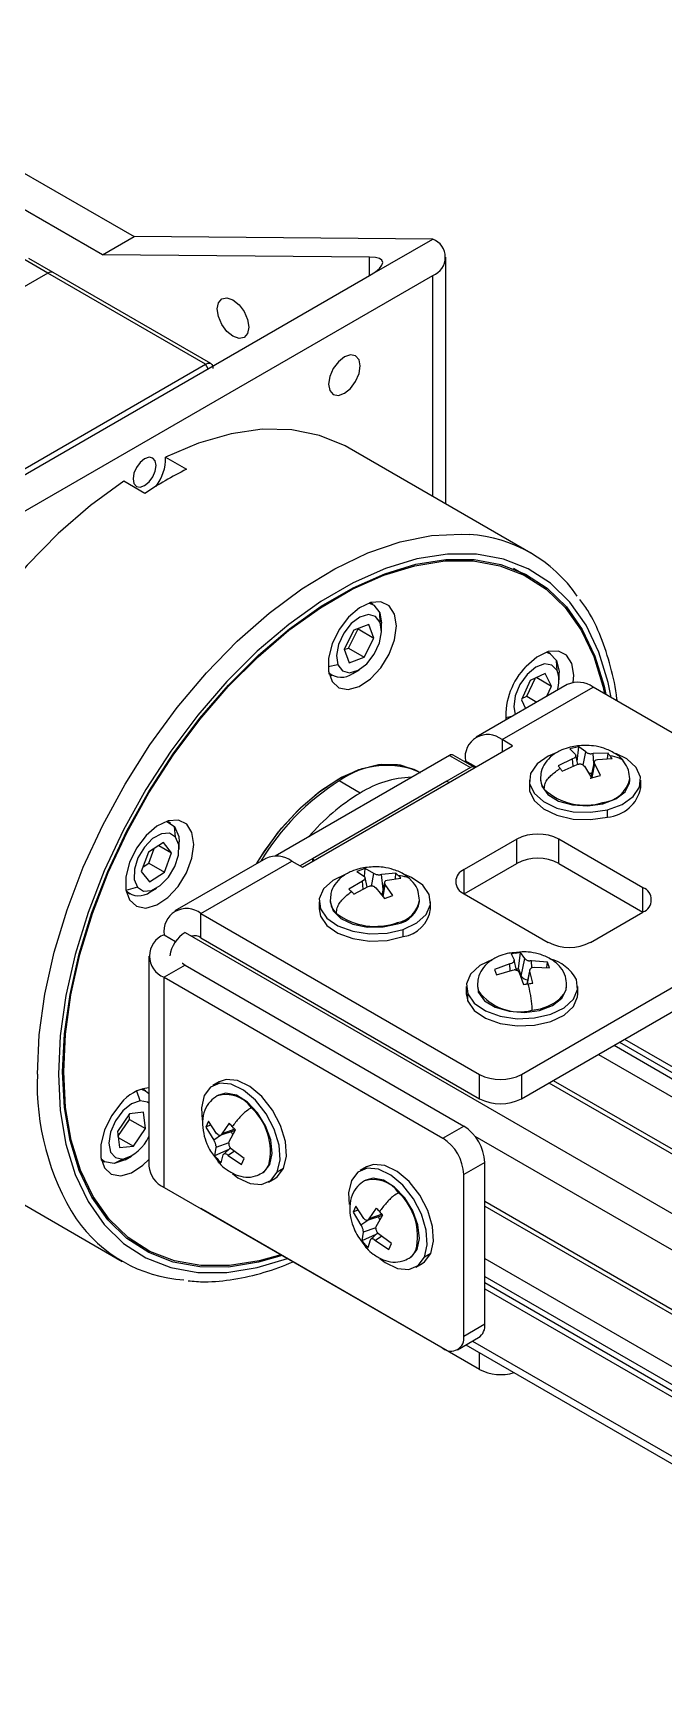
# Model space of a CAD drawing. Header units: millimetres. Extents: x 1258 to 2922, y -135 to 1239.
# Drawn here: x 1408.4 to 1429.6, y 1170 to 1225.6 of the extents above; entities that cross this region are included whole.
import ezdxf

# ---------------------------------------------------------------- set-up
doc = ezdxf.new("R2010")
doc.units = ezdxf.units.MM
doc.header["$LTSCALE"] = 6

msp = doc.modelspace()

# ---------------------------------------------------------------- linework, layer by layer
at = {"color": 7, "linetype": 'Continuous', "lineweight": 25}
for p, q in [((1399.918, 1225.563), (1411.776, 1218.717)), ((1410.715, 1218.105), (1398.857, 1224.95)), ((1410.715, 1218.105), (1411.776, 1218.717)), ((1421.82, 1218.634), (1411.776, 1218.717)), ((1419.699, 1217.41), (1421.82, 1218.634)), ((1408.88, 1217.491), (1408.067, 1217.961)), ((1409.055, 1217.509), (1408.242, 1217.978)), ((1419.699, 1218.031), (1410.715, 1218.105)), ((1422.26, 1209.731), (1422.26, 1218.022)), ((1408.88, 1217.491), (1402.304, 1213.695)), ((1402.446, 1207.45), (1419.699, 1217.41)), ((1402.446, 1206.225), (1421.82, 1217.41)), ((1414.184, 1214.43), (1408.88, 1217.491)), ((1414.359, 1214.447), (1409.055, 1217.509)), ((1407.608, 1210.634), (1414.184, 1214.43)), ((1412.835, 1211.303), (1413.542, 1210.895)), ((1425.124, 1208.077), (1419.008, 1211.608)), ((1412.139, 1210.085), (1411.431, 1210.493)), ((1425.103, 1207.223), (1424.532, 1207.553)), ((1419.816, 1206.345), (1419.701, 1206.411)), ((1420.055, 1205.744), (1420.042, 1206.066)), ((1420.042, 1206.066), (1420.101, 1205.715)), ((1418.985, 1204.885), (1419.313, 1205.526)), ((1419.669, 1205.672), (1419.166, 1205.484)), ((1419.313, 1205.526), (1419.309, 1205.537)), ((1419.313, 1205.526), (1419.843, 1205.219)), ((1419.843, 1205.219), (1419.669, 1205.672)), ((1420.101, 1205.47), (1420.101, 1205.715)), ((1419.166, 1205.484), (1418.838, 1204.843)), ((1419.516, 1204.579), (1419.843, 1205.219)), ((1418.838, 1204.843), (1419.013, 1204.39)), ((1418.843, 1204.831), (1418.985, 1204.885)), ((1418.985, 1204.885), (1419.516, 1204.579)), ((1419.013, 1204.39), (1419.516, 1204.579)), ((1425.783, 1204.686), (1425.668, 1204.752)), ((1426.001, 1204.133), (1425.982, 1204.467)), ((1418.326, 1204.029), (1418.441, 1203.963)), ((1419.129, 1204.031), (1419.341, 1204.154)), ((1424.986, 1203.262), (1425.263, 1203.865)), ((1425.606, 1204.023), (1425.098, 1203.789)), ((1425.32, 1203.892), (1425.815, 1203.606)), ((1425.815, 1203.606), (1425.606, 1204.023)), ((1426.067, 1203.812), (1426.067, 1204.056)), ((1426.337, 1203.655), (1423.279, 1201.89)), ((1424.154, 1201.803), (1427.212, 1203.568)), ((1425.098, 1203.789), (1424.8, 1203.139)), ((1425.657, 1203.262), (1425.815, 1203.606)), ((1436.581, 1198.16), (1427.212, 1203.568)), ((1424.8, 1203.139), (1424.944, 1202.851)), ((1424.821, 1203.186), (1424.986, 1203.262)), ((1424.986, 1203.262), (1425.321, 1203.069)), ((1424.507, 1201.599), (1424.154, 1201.803)), ((1422.386, 1201.272), (1416.527, 1197.889)), ((1417.436, 1197.517), (1424.507, 1201.599)), ((1422.386, 1201.272), (1423.093, 1200.864)), ((1423.218, 1200.876), (1422.511, 1201.284)), ((1422.916, 1201.05), (1422.916, 1201.088)), ((1426.525, 1201.16), (1426.04, 1200.921)), ((1426.728, 1201.567), (1426.427, 1201.491)), ((1426.427, 1201.491), (1426.622, 1201.303)), ((1426.572, 1201.182), (1426.525, 1201.16)), ((1426.622, 1201.303), (1426.636, 1201.276)), ((1426.703, 1200.969), (1426.635, 1201.283)), ((1426.681, 1201.071), (1426.728, 1201.567)), ((1426.965, 1201.39), (1426.728, 1201.567)), ((1426.995, 1201.366), (1426.965, 1201.39)), ((1427.253, 1201.06), (1427.128, 1200.487)), ((1427.213, 1201.334), (1427.158, 1201.329)), ((1427.716, 1201.344), (1427.213, 1201.334)), ((1427.315, 1201.122), (1427.362, 1201.136)), ((1427.362, 1201.136), (1427.848, 1201.17)), ((1427.698, 1201.159), (1427.716, 1201.344)), ((1423.093, 1200.864), (1417.366, 1197.558)), ((1425.445, 1200.515), (1425.444, 1200.485)), ((1426.172, 1200.747), (1426.675, 1200.963)), ((1426.675, 1200.963), (1426.729, 1200.974)), ((1426.698, 1200.992), (1426.714, 1200.971)), ((1426.892, 1200.937), (1426.923, 1200.907)), ((1426.923, 1200.907), (1427.159, 1200.524)), ((1427.159, 1200.524), (1427.461, 1200.6)), ((1427.265, 1200.993), (1427.251, 1201.028)), ((1427.461, 1200.6), (1427.265, 1200.993)), ((1422.298, 1200.405), (1417.772, 1197.792)), ((1419.381, 1200.007), (1418.674, 1200.415)), ((1422.298, 1200.405), (1422.368, 1200.364)), ((1425.069, 1200.437), (1425.069, 1200.192)), ((1425.444, 1200.485), (1425.444, 1200.437)), ((1428.444, 1200.437), (1428.444, 1200.485)), ((1428.819, 1200.192), (1428.819, 1200.437)), ((1427.544, 1199.644), (1427.544, 1199.692)), ((1427.694, 1199.201), (1427.694, 1199.446)), ((1413.006, 1198.998), (1412.891, 1199.064)), ((1413.173, 1198.525), (1413.14, 1198.882)), ((1412.768, 1198.343), (1412.258, 1198.025)), ((1413.041, 1198.003), (1412.768, 1198.343)), ((1413.291, 1198.123), (1413.291, 1198.368)), ((1424.646, 1198.458), (1422.878, 1197.437)), ((1424.646, 1197.641), (1424.646, 1198.458)), ((1428.888, 1196.825), (1426.06, 1198.458)), ((1426.06, 1197.641), (1426.06, 1198.458)), ((1412.258, 1198.025), (1412.021, 1197.366)), ((1412.273, 1197.65), (1412.452, 1198.146)), ((1412.615, 1198.248), (1413.041, 1198.003)), ((1412.803, 1197.344), (1413.041, 1198.003)), ((1416.208, 1197.808), (1413.15, 1196.042)), ((1414.025, 1195.955), (1417.083, 1197.721)), ((1417.083, 1197.721), (1417.436, 1197.517)), ((1417.772, 1197.792), (1417.843, 1197.751)), ((1417.772, 1197.792), (1417.772, 1197.711)), ((1412.021, 1197.366), (1412.294, 1197.026)), ((1412.079, 1197.529), (1412.273, 1197.65)), ((1412.273, 1197.65), (1412.803, 1197.344)), ((1412.294, 1197.026), (1412.803, 1197.344)), ((1418.952, 1197.298), (1418.916, 1197.286)), ((1419.548, 1197.466), (1419.265, 1197.369)), ((1419.265, 1197.369), (1419.521, 1197.197)), ((1419.521, 1197.197), (1419.541, 1197.171)), ((1419.531, 1197.204), (1419.548, 1197.466)), ((1419.613, 1196.846), (1419.544, 1197.165)), ((1419.842, 1197.307), (1419.548, 1197.466)), ((1419.878, 1197.286), (1419.842, 1197.307)), ((1420.1, 1197.269), (1420.048, 1197.261)), ((1420.575, 1197.314), (1420.1, 1197.269)), ((1420.563, 1197.124), (1420.575, 1197.314)), ((1422.878, 1196.621), (1424.646, 1197.641)), ((1424.808, 1190.547), (1436.581, 1197.343)), ((1426.06, 1197.641), (1428.888, 1196.008)), ((1411.516, 1196.683), (1411.631, 1196.616)), ((1412.319, 1196.684), (1412.531, 1196.807)), ((1419.455, 1197.048), (1419.002, 1196.776)), ((1419.17, 1196.612), (1419.645, 1196.863)), ((1419.498, 1197.073), (1419.455, 1197.048)), ((1419.645, 1196.863), (1419.697, 1196.878)), ((1419.867, 1196.853), (1419.903, 1196.825)), ((1419.903, 1196.825), (1420.198, 1196.461)), ((1420.202, 1197.014), (1420.106, 1196.574)), ((1420.225, 1196.935), (1420.204, 1196.969)), ((1420.481, 1196.558), (1420.225, 1196.935)), ((1420.248, 1197.067), (1420.29, 1197.084)), ((1420.29, 1197.084), (1420.743, 1197.151)), ((1422.878, 1196.621), (1425.706, 1194.988)), ((1417.998, 1196.355), (1417.998, 1196.11)), ((1418.373, 1196.403), (1418.373, 1196.355)), ((1420.198, 1196.461), (1420.481, 1196.558)), ((1421.373, 1196.355), (1421.373, 1196.403)), ((1421.748, 1196.11), (1421.748, 1196.355)), ((1424.808, 1189.73), (1436.581, 1196.527)), ((1414.025, 1195.955), (1423.394, 1190.547)), ((1414.025, 1195.139), (1414.025, 1195.955)), ((1420.638, 1195.611), (1420.638, 1195.658)), ((1427.121, 1194.988), (1428.888, 1196.008)), ((1412.787, 1195.241), (1413.176, 1195.016)), ((1414.025, 1195.139), (1423.394, 1189.73)), ((1420.829, 1195.179), (1420.829, 1195.424)), ((1412.275, 1194.526), (1412.275, 1187.463)), ((1424.455, 1194.599), (1424.556, 1194.395)), ((1424.822, 1194.672), (1424.547, 1194.639)), ((1424.556, 1194.395), (1424.559, 1194.367)), ((1424.632, 1194.049), (1424.557, 1194.394)), ((1424.7, 1194.102), (1424.776, 1194.642)), ((1424.919, 1194.444), (1424.776, 1194.642)), ((1424.799, 1193.856), (1424.919, 1194.444)), ((1424.941, 1194.418), (1424.919, 1194.444)), ((1413.494, 1194.22), (1412.787, 1193.812)), ((1413.494, 1194.22), (1422.863, 1188.812)), ((1424.415, 1194.265), (1423.894, 1194.079)), ((1423.894, 1194.079), (1423.969, 1193.894)), ((1423.969, 1193.894), (1424.499, 1194.055)), ((1424.467, 1194.281), (1424.415, 1194.265)), ((1424.499, 1194.055), (1424.555, 1194.06)), ((1424.623, 1194.092), (1424.7, 1194.102)), ((1424.7, 1194.102), (1424.799, 1193.856)), ((1424.704, 1194.007), (1424.725, 1193.973)), ((1424.725, 1193.973), (1424.869, 1193.57)), ((1425.088, 1194.07), (1424.983, 1193.589)), ((1425.089, 1194.022), (1425.086, 1194.058)), ((1425.19, 1193.613), (1425.089, 1194.022)), ((1425.145, 1194.363), (1425.09, 1194.364)), ((1425.676, 1194.318), (1425.145, 1194.363)), ((1425.178, 1194.144), (1425.23, 1194.153)), ((1425.23, 1194.153), (1425.75, 1194.133)), ((1425.651, 1194.137), (1425.676, 1194.318)), ((1425.75, 1194.133), (1425.676, 1194.318)), ((1412.787, 1186.749), (1412.787, 1193.812)), ((1412.787, 1193.812), (1422.156, 1188.403)), ((1422.947, 1193.498), (1422.947, 1193.253)), ((1423.322, 1193.546), (1423.322, 1193.498)), ((1423.322, 1193.498), (1423.361, 1193.302)), ((1423.361, 1193.302), (1423.361, 1193.35)), ((1426.322, 1193.498), (1426.322, 1193.546)), ((1426.697, 1193.253), (1426.697, 1193.498)), ((1422.947, 1193.253), (1422.996, 1193.008)), ((1422.996, 1193.008), (1422.996, 1193.253)), ((1428.096, 1191.628), (1459.668, 1173.402)), ((1428.273, 1191.73), (1459.845, 1173.504)), ((1427.389, 1191.22), (1458.961, 1172.994)), ((1427.919, 1191.526), (1459.491, 1173.3)), ((1423.394, 1189.73), (1423.394, 1190.547)), ((1424.808, 1190.547), (1424.808, 1189.73)), ((1412.162, 1189.993), (1412.047, 1190.059)), ((1414.64, 1190.294), (1414.427, 1190.171)), ((1425.727, 1190.261), (1457.299, 1172.035)), ((1425.872, 1190.344), (1457.444, 1172.118)), ((1414.615, 1189.847), (1414.573, 1189.823)), ((1411.62, 1189.225), (1411.215, 1188.632)), ((1411.237, 1188.459), (1411.628, 1189.033)), ((1411.628, 1189.033), (1411.607, 1189.206)), ((1412.092, 1189.272), (1411.62, 1189.225)), ((1411.628, 1189.033), (1412.159, 1188.727)), ((1412.159, 1188.727), (1412.092, 1189.272)), ((1414.283, 1188.97), (1414.195, 1188.771)), ((1414.364, 1188.847), (1414.195, 1188.771)), ((1414.553, 1188.562), (1414.283, 1188.97)), ((1414.974, 1188.908), (1414.727, 1188.546)), ((1411.215, 1188.632), (1411.282, 1188.087)), ((1411.24, 1188.431), (1411.754, 1188.134)), ((1411.754, 1188.134), (1412.159, 1188.727)), ((1414.195, 1188.771), (1414.454, 1188.337)), ((1414.454, 1188.337), (1414.485, 1188.292)), ((1414.589, 1188.528), (1414.553, 1188.562)), ((1414.675, 1188.504), (1415.192, 1188.669)), ((1414.727, 1188.546), (1414.703, 1188.517)), ((1414.959, 1188.249), (1414.971, 1188.29)), ((1414.971, 1188.29), (1415.189, 1188.682)), ((1422.156, 1188.403), (1422.863, 1188.812)), ((1405.259, 1187.792), (1411.375, 1184.261)), ((1411.282, 1188.087), (1411.754, 1188.134)), ((1411.475, 1187.679), (1411.687, 1187.802)), ((1414.348, 1187.961), (1414.645, 1187.565)), ((1414.527, 1188.094), (1414.487, 1187.805)), ((1414.961, 1188.019), (1414.487, 1187.805)), ((1414.533, 1188.132), (1414.527, 1188.094)), ((1414.703, 1187.579), (1414.772, 1187.838)), ((1414.772, 1187.838), (1414.789, 1187.863)), ((1415.021, 1188.074), (1414.783, 1187.857)), ((1414.904, 1187.853), (1414.945, 1187.823)), ((1414.945, 1187.823), (1415.394, 1187.518)), ((1414.996, 1188.051), (1415.011, 1188.086)), ((1415.045, 1188.048), (1415.008, 1188.089)), ((1415.481, 1187.716), (1415.045, 1188.048)), ((1415.394, 1187.518), (1415.481, 1187.716)), ((1410.673, 1187.677), (1410.787, 1187.611)), ((1411.397, 1187.701), (1411.104, 1187.55)), ((1411.475, 1187.679), (1411.104, 1187.55)), ((1416.073, 1187.225), (1416.115, 1187.249)), ((1416.348, 1187.52), (1416.306, 1187.496)), ((1416.805, 1187.385), (1416.593, 1187.263)), ((1419.589, 1187.436), (1419.377, 1187.314)), ((1423.571, 1187.587), (1422.863, 1187.179)), ((1422.863, 1181.749), (1422.863, 1187.179)), ((1423.571, 1182.157), (1423.571, 1187.587)), ((1412.787, 1186.749), (1422.156, 1181.34)), ((1416.302, 1186.924), (1416.514, 1187.046)), ((1419.565, 1186.989), (1419.523, 1186.965)), ((1419.233, 1186.112), (1419.145, 1185.914)), ((1419.503, 1185.704), (1419.233, 1186.112)), ((1419.923, 1186.05), (1419.676, 1185.689)), ((1423.571, 1186.28), (1455.037, 1168.115)), ((1423.571, 1186.28), (1455.037, 1168.115)), ((1423.571, 1186.113), (1455.037, 1167.948)), ((1423.394, 1180.626), (1414.025, 1186.034)), ((1419.314, 1185.99), (1419.145, 1185.914)), ((1419.145, 1185.914), (1419.404, 1185.479)), ((1419.538, 1185.67), (1419.503, 1185.704)), ((1419.625, 1185.646), (1420.142, 1185.811)), ((1419.676, 1185.689), (1419.653, 1185.66)), ((1419.921, 1185.433), (1420.139, 1185.825)), ((1411.533, 1185.036), (1412.104, 1184.706)), ((1419.298, 1185.103), (1419.595, 1184.708)), ((1419.404, 1185.479), (1419.434, 1185.434)), ((1419.477, 1185.237), (1419.437, 1184.947)), ((1419.91, 1185.162), (1419.437, 1184.947)), ((1419.483, 1185.274), (1419.477, 1185.237)), ((1419.653, 1184.722), (1419.722, 1184.981)), ((1419.722, 1184.981), (1419.739, 1185.006)), ((1419.971, 1185.217), (1419.732, 1185)), ((1419.853, 1184.996), (1419.895, 1184.965)), ((1419.895, 1184.965), (1420.343, 1184.66)), ((1419.909, 1185.392), (1419.921, 1185.433)), ((1419.946, 1185.194), (1419.961, 1185.228)), ((1419.994, 1185.19), (1419.958, 1185.232)), ((1420.431, 1184.859), (1419.994, 1185.19)), ((1420.343, 1184.66), (1420.431, 1184.859)), ((1421.023, 1184.367), (1421.065, 1184.391)), ((1421.297, 1184.662), (1421.256, 1184.638)), ((1421.755, 1184.528), (1421.543, 1184.405)), ((1421.252, 1184.066), (1421.464, 1184.189)), ((1423.571, 1184.361), (1455.037, 1166.196)), ((1423.571, 1183.749), (1455.037, 1165.584)), ((1423.571, 1183.545), (1455.037, 1165.38)), ((1423.571, 1183.341), (1455.037, 1165.176)), ((1422.863, 1181.749), (1423.571, 1182.157)), ((1422.656, 1181.291), (1423.363, 1181.699)), ((1422.937, 1181.453), (1455.037, 1162.922))]:
    msp.add_line(p, q, dxfattribs=at)
at = {"color": 8, "linetype": 'Continuous', "lineweight": 25}
for p, q in [((1419.699, 1217.41), (1419.699, 1218.031)), ((1421.82, 1209.984), (1421.82, 1217.41)), ((1414.272, 1214.277), (1414.184, 1214.43)), ((1418.627, 1204.318), (1418.299, 1204.257)), ((1424.48, 1202.583), (1424.268, 1202.536)), ((1424.154, 1201.803), (1424.154, 1201.395)), ((1423.27, 1200.884), (1422.916, 1201.088)), ((1426.545, 1200.907), (1426.525, 1201.16)), ((1426.881, 1200.944), (1426.965, 1201.39)), ((1427.239, 1200.996), (1427.213, 1201.334)), ((1427.177, 1200.528), (1427.265, 1200.993)), ((1419.766, 1196.871), (1419.842, 1197.307)), ((1420.149, 1196.773), (1420.1, 1197.269)), ((1422.878, 1196.621), (1422.878, 1197.437)), ((1411.888, 1196.845), (1411.506, 1196.735)), ((1419.482, 1196.777), (1419.455, 1197.048)), ((1420.152, 1196.518), (1420.225, 1196.935)), ((1428.888, 1196.008), (1428.888, 1196.825)), ((1413.494, 1195.323), (1455.706, 1170.955)), ((1424.546, 1194.65), (1424.615, 1194.625)), ((1424.425, 1194.032), (1424.415, 1194.265)), ((1425.001, 1193.592), (1425.089, 1194.022)), ((1425.155, 1194.135), (1425.145, 1194.363)), ((1411.977, 1189.658), (1411.869, 1189.986)), ((1414.719, 1188.518), (1414.454, 1188.337)), ((1415.17, 1188.701), (1414.727, 1188.546)), ((1423.236, 1188.474), (1455.175, 1170.036)), ((1414.959, 1188.245), (1414.527, 1188.094)), ((1415.154, 1187.965), (1414.945, 1187.823)), ((1414.025, 1186.035), (1414.025, 1186.034)), ((1419.669, 1185.66), (1419.404, 1185.479)), ((1420.12, 1185.844), (1419.676, 1185.689)), ((1419.909, 1185.388), (1419.477, 1185.237)), ((1420.104, 1185.107), (1419.895, 1184.965)), ((1423.156, 1181.579), (1455.037, 1163.175)), ((1423.394, 1180.626), (1423.394, 1181.189))]:
    msp.add_line(p, q, dxfattribs=at)
at = {"color": 7, "linetype": 'Continuous', "lineweight": 25, "flags": 128}
for points in [[(1415.633, 1215.674), (1415.593, 1215.463), (1415.478, 1215.331), (1415.306, 1215.297), (1415.103, 1215.368), (1414.9, 1215.532), (1414.728, 1215.764), (1414.613, 1216.029), (1414.573, 1216.286), (1414.613, 1216.497), (1414.728, 1216.63), (1414.9, 1216.663), (1415.103, 1216.593), (1415.306, 1216.429), (1415.478, 1216.197), (1415.593, 1215.932), (1415.633, 1215.674)], [(1418.32, 1213.756), (1418.361, 1213.545), (1418.476, 1213.413), (1418.648, 1213.379), (1418.851, 1213.45), (1419.054, 1213.614), (1419.226, 1213.846), (1419.341, 1214.111), (1419.381, 1214.368), (1419.341, 1214.579), (1419.226, 1214.712), (1419.054, 1214.745), (1418.851, 1214.675), (1418.648, 1214.511), (1418.476, 1214.279), (1418.361, 1214.014), (1418.32, 1213.756)], [(1419.008, 1211.608), (1418.871, 1211.684), (1418.018, 1212.035), (1417.086, 1212.221), (1416.088, 1212.24), (1415.038, 1212.091), (1413.948, 1211.778), (1412.835, 1211.303)], [(1411.744, 1210.572), (1411.774, 1210.417), (1411.858, 1210.32), (1411.984, 1210.296), (1412.133, 1210.348), (1412.282, 1210.468), (1412.408, 1210.638), (1412.492, 1210.832), (1412.522, 1211.021), (1412.492, 1211.176), (1412.408, 1211.273), (1412.282, 1211.297), (1412.133, 1211.246), (1411.984, 1211.126), (1411.858, 1210.955), (1411.774, 1210.761), (1411.744, 1210.572)], [(1411.431, 1210.493), (1410.318, 1209.682), (1409.229, 1208.738), (1408.178, 1207.673), (1407.18, 1206.502), (1406.249, 1205.24), (1405.395, 1203.905), (1404.632, 1202.513), (1403.969, 1201.084), (1403.414, 1199.636), (1402.976, 1198.189), (1402.661, 1196.762), (1402.471, 1195.374), (1402.41, 1194.045), (1402.48, 1192.79), (1402.677, 1191.628), (1403.001, 1190.573), (1403.447, 1189.64), (1404.009, 1188.842), (1404.679, 1188.188), (1405.259, 1187.792)], [(1409.375, 1190.638), (1409.438, 1191.911), (1409.624, 1193.239), (1409.932, 1194.604), (1410.357, 1195.987), (1410.893, 1197.37), (1411.534, 1198.733), (1412.271, 1200.06), (1413.093, 1201.331), (1413.989, 1202.53), (1414.948, 1203.639), (1415.957, 1204.645), (1417.001, 1205.534), (1418.067, 1206.293), (1419.14, 1206.912), (1420.206, 1207.384), (1421.25, 1207.701), (1422.258, 1207.859), (1423.217, 1207.857), (1424.114, 1207.693), (1424.936, 1207.371), (1425.672, 1206.895), (1426.313, 1206.271), (1426.849, 1205.508), (1427.274, 1204.615), (1427.582, 1203.606), (1427.644, 1203.319)], [(1416.71, 1184.484), (1415.988, 1184.279), (1414.983, 1184.118), (1414.027, 1184.117), (1413.132, 1184.276), (1412.311, 1184.594), (1411.576, 1185.065), (1410.936, 1185.683), (1410.399, 1186.441), (1409.973, 1187.328), (1409.664, 1188.331), (1409.476, 1189.437), (1409.411, 1190.632), (1409.47, 1191.899), (1409.653, 1193.221), (1409.957, 1194.58), (1410.378, 1195.957), (1410.911, 1197.335), (1411.547, 1198.694), (1412.278, 1200.017), (1413.096, 1201.284), (1413.987, 1202.48), (1414.941, 1203.587), (1415.945, 1204.592), (1416.985, 1205.48), (1418.046, 1206.239), (1419.115, 1206.859), (1420.177, 1207.332), (1421.218, 1207.651), (1422.223, 1207.812), (1423.18, 1207.813), (1424.074, 1207.653), (1424.895, 1207.336), (1425.63, 1206.865), (1426.271, 1206.246), (1426.808, 1205.489), (1427.233, 1204.602), (1427.542, 1203.599), (1427.598, 1203.346)], [(1418.989, 1205.923), (1418.672, 1205.502), (1418.438, 1205.024), (1418.314, 1204.539), (1418.313, 1204.102), (1418.434, 1203.758), (1418.666, 1203.546), (1418.981, 1203.488), (1419.348, 1203.591), (1419.725, 1203.843), (1420.072, 1204.217), (1420.351, 1204.673), (1420.532, 1205.161), (1420.596, 1205.629), (1420.535, 1206.024), (1420.356, 1206.306), (1420.079, 1206.443), (1419.733, 1206.42), (1419.356, 1206.24), (1418.989, 1205.923)], [(1419.667, 1206.399), (1419.845, 1206.326), (1420.042, 1206.066)], [(1420.055, 1205.744), (1419.901, 1205.948), (1419.662, 1206.012), (1419.373, 1205.927), (1419.08, 1205.706), (1418.827, 1205.381), (1418.652, 1205.004), (1418.581, 1204.631), (1418.627, 1204.318)], [(1418.627, 1204.318), (1418.781, 1204.114), (1419.02, 1204.05), (1419.308, 1204.135), (1419.601, 1204.357), (1419.855, 1204.681), (1420.03, 1205.059), (1420.1, 1205.432), (1420.055, 1205.744)], [(1426.544, 1203.728), (1426.562, 1203.97), (1426.501, 1204.366), (1426.323, 1204.648), (1426.045, 1204.784), (1425.699, 1204.762), (1425.323, 1204.582), (1424.956, 1204.264)], [(1425.633, 1204.741), (1425.762, 1204.697), (1425.982, 1204.467)], [(1425.982, 1204.467), (1426.067, 1204.09), (1426.067, 1204.056)], [(1426.001, 1204.133), (1425.828, 1204.313), (1425.577, 1204.349), (1425.285, 1204.237), (1424.996, 1203.993), (1424.754, 1203.655), (1424.597, 1203.274), (1424.547, 1202.908), (1424.597, 1202.65)], [(1425.917, 1201.343), (1425.699, 1201.247), (1425.326, 1200.985), (1425.112, 1200.67), (1425.078, 1200.332), (1425.226, 1200.004), (1425.542, 1199.719), (1425.995, 1199.504), (1426.541, 1199.38), (1427.127, 1199.36), (1427.694, 1199.446)], [(1427.694, 1199.446), (1428.189, 1199.628), (1428.561, 1199.89), (1428.775, 1200.205), (1428.81, 1200.543), (1428.662, 1200.871), (1428.346, 1201.156), (1427.972, 1201.342)], [(1415.897, 1197.628), (1416.161, 1198.05), (1416.74, 1198.832), (1417.38, 1199.522), (1418.059, 1200.097), (1418.755, 1200.54), (1419.447, 1200.836), (1420.111, 1200.975), (1420.727, 1200.953), (1421.274, 1200.771), (1421.398, 1200.701)], [(1415.897, 1197.628), (1416.07, 1197.91), (1416.637, 1198.705), (1417.268, 1199.412), (1417.942, 1200.008), (1418.637, 1200.475), (1419.33, 1200.796), (1420.001, 1200.963), (1420.626, 1200.968), (1421.187, 1200.813), (1421.398, 1200.701)], [(1425.069, 1200.192), (1425.078, 1200.087), (1425.226, 1199.759), (1425.542, 1199.474), (1425.995, 1199.259), (1426.541, 1199.135), (1427.127, 1199.115), (1427.694, 1199.201)], [(1425.444, 1200.437), (1425.486, 1200.234), (1425.694, 1199.958), (1426.054, 1199.74), (1426.52, 1199.607), (1427.038, 1199.573), (1427.544, 1199.644)], [(1427.544, 1199.644), (1427.978, 1199.81), (1428.287, 1200.052), (1428.434, 1200.341), (1428.444, 1200.437)], [(1412.179, 1198.576), (1411.862, 1198.155), (1411.628, 1197.677), (1411.504, 1197.193), (1411.503, 1196.755), (1411.624, 1196.412), (1411.855, 1196.199), (1412.171, 1196.142), (1412.538, 1196.244), (1412.915, 1196.496), (1413.262, 1196.871), (1413.541, 1197.327), (1413.722, 1197.815), (1413.786, 1198.282), (1413.725, 1198.678), (1413.546, 1198.959), (1413.269, 1199.096), (1412.923, 1199.074), (1412.546, 1198.894), (1412.179, 1198.576)], [(1412.857, 1199.053), (1412.879, 1199.048), (1413.14, 1198.882)], [(1413.14, 1198.882), (1413.277, 1198.551), (1413.291, 1198.368)], [(1413.173, 1198.525), (1412.969, 1198.655), (1412.698, 1198.637), (1412.401, 1198.475), (1412.124, 1198.192), (1411.909, 1197.832), (1411.789, 1197.449), (1411.782, 1197.103), (1411.888, 1196.845)], [(1411.888, 1196.845), (1412.093, 1196.714), (1412.364, 1196.732), (1412.66, 1196.894), (1412.937, 1197.177), (1413.152, 1197.537), (1413.272, 1197.92), (1413.28, 1198.267), (1413.173, 1198.525)], [(1418.916, 1197.286), (1418.465, 1197.07), (1418.151, 1196.784), (1418.006, 1196.456), (1418.043, 1196.118), (1418.26, 1195.803), (1418.634, 1195.543), (1419.13, 1195.361), (1419.698, 1195.278), (1420.284, 1195.299), (1420.829, 1195.424)], [(1420.829, 1195.424), (1421.281, 1195.64), (1421.594, 1195.927), (1421.74, 1196.255), (1421.702, 1196.593), (1421.485, 1196.907), (1421.111, 1197.168), (1420.866, 1197.274)], [(1417.998, 1196.11), (1418.043, 1195.873), (1418.26, 1195.558), (1418.634, 1195.298), (1419.13, 1195.116), (1419.698, 1195.033), (1420.284, 1195.054), (1420.829, 1195.179)], [(1418.373, 1196.355), (1418.373, 1196.345), (1418.469, 1196.05), (1418.735, 1195.791), (1419.138, 1195.6), (1419.629, 1195.501), (1420.15, 1195.504), (1420.638, 1195.611)], [(1423.829, 1194.416), (1423.406, 1194.207), (1423.095, 1193.919), (1422.954, 1193.591), (1422.996, 1193.253)], [(1413.399, 1194.288), (1413.401, 1194.286), (1413.494, 1194.22)], [(1422.996, 1193.253), (1423.217, 1192.939), (1423.594, 1192.68), (1424.092, 1192.501), (1424.662, 1192.419), (1425.247, 1192.444), (1425.79, 1192.571), (1426.239, 1192.789), (1426.549, 1193.076), (1426.691, 1193.405), (1426.649, 1193.743)], [(1423.361, 1193.302), (1423.566, 1193.025), (1423.921, 1192.806), (1424.386, 1192.669), (1424.903, 1192.633), (1425.411, 1192.701), (1425.847, 1192.865), (1426.16, 1193.106), (1426.311, 1193.394), (1426.322, 1193.498)], [(1422.996, 1193.008), (1423.217, 1192.694), (1423.594, 1192.435), (1424.092, 1192.256), (1424.662, 1192.175), (1425.247, 1192.199), (1425.79, 1192.326), (1426.239, 1192.544), (1426.549, 1192.831), (1426.691, 1193.16), (1426.697, 1193.253)], [(1416.755, 1184.458), (1415.957, 1184.229), (1414.948, 1184.07), (1413.989, 1184.073), (1413.093, 1184.236), (1412.271, 1184.558), (1411.534, 1185.035), (1410.893, 1185.659), (1410.357, 1186.422), (1409.932, 1187.314), (1409.624, 1188.324), (1409.438, 1189.437), (1409.375, 1190.638)], [(1412.013, 1190.048), (1412.162, 1189.993), (1412.275, 1189.902)], [(1416.593, 1187.263), (1416.687, 1187.675), (1416.652, 1188.173), (1416.49, 1188.707), (1416.219, 1189.226), (1415.864, 1189.678), (1415.46, 1190.02), (1415.046, 1190.218), (1414.664, 1190.252), (1414.351, 1190.119), (1414.136, 1189.833)], [(1416.805, 1187.385), (1416.899, 1187.797), (1416.864, 1188.295), (1416.703, 1188.829), (1416.431, 1189.348), (1416.076, 1189.801), (1415.672, 1190.143), (1415.258, 1190.34), (1414.876, 1190.374), (1414.64, 1190.294)], [(1411.335, 1189.571), (1411.018, 1189.15), (1410.784, 1188.672), (1410.66, 1188.187), (1410.659, 1187.75), (1410.78, 1187.406), (1411.012, 1187.194), (1411.328, 1187.136), (1411.694, 1187.239), (1412.071, 1187.491), (1412.275, 1187.691)], [(1411.977, 1189.658), (1411.686, 1189.557), (1411.395, 1189.322), (1411.149, 1188.989), (1410.984, 1188.609), (1410.927, 1188.24), (1410.985, 1187.937), (1411.15, 1187.748), (1411.397, 1187.701)], [(1412.275, 1189.575), (1412.224, 1189.611), (1411.977, 1189.658)], [(1414.136, 1189.833), (1414.042, 1189.42), (1414.063, 1189.009)], [(1416.348, 1187.52), (1416.425, 1187.891), (1416.374, 1188.342), (1416.202, 1188.817), (1415.928, 1189.26), (1415.587, 1189.617), (1415.219, 1189.845), (1414.868, 1189.917), (1414.615, 1189.847)], [(1411.104, 1187.55), (1410.788, 1187.611), (1410.665, 1187.713)], [(1415.087, 1187.211), (1415.27, 1187.075), (1415.683, 1186.878), (1416.066, 1186.843), (1416.379, 1186.976), (1416.593, 1187.263)], [(1416.073, 1187.225), (1416.079, 1187.228), (1416.096, 1187.239)], [(1416.115, 1187.249), (1416.152, 1187.272), (1416.348, 1187.52)], [(1416.514, 1187.046), (1416.591, 1187.098), (1416.805, 1187.385)], [(1421.543, 1184.405), (1421.637, 1184.817), (1421.602, 1185.315), (1421.44, 1185.85), (1421.169, 1186.368), (1420.813, 1186.821), (1420.409, 1187.163), (1419.996, 1187.36), (1419.614, 1187.394), (1419.3, 1187.262), (1419.086, 1186.975)], [(1421.755, 1184.528), (1421.849, 1184.94), (1421.814, 1185.438), (1421.652, 1185.972), (1421.381, 1186.491), (1421.025, 1186.943), (1420.621, 1187.285), (1420.208, 1187.483), (1419.826, 1187.517), (1419.589, 1187.436)], [(1419.086, 1186.975), (1418.992, 1186.563), (1419.009, 1186.178)], [(1421.297, 1184.662), (1421.375, 1185.034), (1421.324, 1185.484), (1421.151, 1185.96), (1420.878, 1186.402), (1420.537, 1186.759), (1420.169, 1186.988), (1419.818, 1187.059), (1419.565, 1186.989)], [(1420.037, 1184.354), (1420.22, 1184.218), (1420.633, 1184.02), (1421.015, 1183.986), (1421.329, 1184.119), (1421.543, 1184.405)], [(1421.023, 1184.367), (1421.028, 1184.37), (1421.046, 1184.381)], [(1421.065, 1184.391), (1421.102, 1184.415), (1421.297, 1184.662)], [(1421.464, 1184.189), (1421.541, 1184.241), (1421.755, 1184.528)]]:
    msp.add_lwpolyline(points, dxfattribs=at)
at = {"color": 8, "linetype": 'Continuous', "lineweight": 25, "flags": 128}
for points in [[(1408.527, 1190.556), (1408.59, 1191.873), (1408.78, 1193.245), (1409.092, 1194.655), (1409.524, 1196.086), (1410.07, 1197.517), (1410.723, 1198.931), (1411.473, 1200.309), (1412.312, 1201.632), (1413.229, 1202.885), (1414.211, 1204.05), (1415.245, 1205.112), (1416.319, 1206.058), (1417.418, 1206.875), (1418.527, 1207.552), (1419.633, 1208.081), (1420.721, 1208.454), (1421.777, 1208.668), (1422.787, 1208.718), (1423.056, 1208.703)], [(1427.822, 1203.216), (1427.72, 1203.723), (1427.407, 1204.748), (1426.976, 1205.654), (1426.431, 1206.429), (1425.78, 1207.063), (1425.033, 1207.546), (1424.198, 1207.873), (1423.288, 1208.039), (1422.314, 1208.041), (1421.29, 1207.881), (1420.23, 1207.559), (1419.148, 1207.08), (1418.058, 1206.451), (1416.976, 1205.68), (1415.916, 1204.778), (1414.892, 1203.757), (1413.919, 1202.63), (1413.008, 1201.413), (1412.174, 1200.123), (1411.426, 1198.776), (1410.775, 1197.391), (1410.231, 1195.987), (1409.799, 1194.583), (1409.487, 1193.197), (1409.297, 1191.849), (1409.234, 1190.556)], [(1423.322, 1193.551), (1423.323, 1193.518), (1423.361, 1193.35)], [(1425.162, 1192.702), (1425.44, 1192.757), (1425.695, 1192.842), (1425.916, 1192.953), (1426.096, 1193.088), (1426.226, 1193.24), (1426.302, 1193.404), (1426.322, 1193.549)], [(1409.234, 1190.556), (1409.297, 1189.337), (1409.487, 1188.207), (1409.799, 1187.182), (1410.231, 1186.276), (1410.775, 1185.501), (1411.426, 1184.867), (1412.174, 1184.384), (1413.008, 1184.057), (1413.919, 1183.891), (1414.892, 1183.888), (1415.916, 1184.049), (1416.934, 1184.355)], [(1416.096, 1187.239), (1416.209, 1187.339), (1416.306, 1187.496)], [(1421.046, 1184.381), (1421.159, 1184.481), (1421.256, 1184.638)]]:
    msp.add_lwpolyline(points, dxfattribs=at)
at = {"color": 7, "linetype": 'Continuous', "lineweight": 25}
for centre, radius, start, end in [((1421.588, 1218.022), 0.655, 290.7834, 69.2166), ((1408.983, 1217.348), 0.176, 65.6929, 125.6176), ((1411.363, 1211.247), 1.473, 321.0333, 2.1718), ((1419.304, 1199.293), 12.953, 116.4115, 123.5832), ((1422.728, 1203.927), 4.787, 34.3361, 86.0748), ((1418.745, 1204.544), 0.641, 228.4332, 306.8309), ((1426.673, 1202.588), 2.4, 135.6934, 182.9254), ((1425.02, 1203.776), 1.043, 342.9682, 19.9884), ((1426.7, 1202.853), 0.88, 54.3824, 114.3071), ((1423.671, 1201.211), 0.764, 50.7967, 189.214), ((1422.459, 1201.17), 0.126, 65.6929, 125.6176), ((1420.282, 1198.199), 2.738, 65.3474, 125.9631), ((1421.225, 1197.075), 3.464, 91.8694, 122.1681), ((1423.164, 1200.771), 0.117, 52.7736, 127.2997), ((1427.137, 1201.214), 0.533, 261.1905, 273.5961), ((1422.955, 1193.615), 8.036, 122.1954, 149.3436), ((1423.024, 1193.958), 7.061, 121.0622, 139.5661), ((1426.942, 1201.617), 2.018, 227.1322, 287.3749), ((1427.606, 1200.433), 1.236, 274.0849, 348.754), ((1425.353, 1197.093), 1.537, 62.6097, 117.3903), ((1416.57, 1197.005), 0.88, 54.3824, 114.3071), ((1425.353, 1196.276), 1.537, 62.6097, 117.3903), ((1423.033, 1197.029), 0.437, 110.7834, 249.2166), ((1411.934, 1197.19), 0.636, 228.0214, 307.2426), ((1428.733, 1196.417), 0.437, 290.7834, 69.2166), ((1413.542, 1195.363), 0.764, 50.7967, 189.214), ((1420.471, 1196.51), 0.915, 280.5206, 350.2454), ((1420.661, 1196.264), 1.098, 278.8137, 351.9523), ((1419.888, 1197.696), 2.171, 233.0199, 290.1979), ((1413.058, 1194.526), 0.764, 110.7834, 249.2166), ((1414.133, 1194.336), 1.175, 122.9448, 170.3789), ((1413.796, 1194.806), 0.404, 55.4569, 102.7655), ((1426.413, 1196.353), 1.537, 242.6097, 297.3903), ((1425.398, 1193.054), 1.428, 28.8481, 75.2916), ((1425.037, 1194.003), 0.28, 211.7421, 264.9778), ((1424.746, 1194.374), 1.722, 216.4737, 283.9729), ((1424.101, 1191.911), 1.537, 242.6097, 297.3903), ((1412.452, 1188.689), 1.423, 97.1582, 141.6991), ((1414.361, 1187.963), 2, 346.4969, 47.1215), ((1424.101, 1191.095), 1.537, 242.6097, 297.3903), ((1411.033, 1189.006), 1.355, 285.5454, 336.3182), ((1414.597, 1188.334), 0.529, 19.5103, 32.7631), ((1421.328, 1187.109), 1.537, 2.6055, 57.3945), ((1422.035, 1187.517), 1.537, 2.6055, 57.3945), ((1413.15, 1187.551), 0.88, 185.6948, 245.6253), ((1419.311, 1185.105), 2, 346.4969, 47.1215), ((1413.788, 1188.439), 4.816, 214.801, 265.9996), ((1419.546, 1185.477), 0.529, 19.5103, 32.7631), ((1423.095, 1182.096), 0.48, 304.0564, 7.2558), ((1422.432, 1181.679), 0.437, 230.7967, 9.214), ((1424.105, 1182.003), 1.55, 242.6896, 286.8108)]:
    msp.add_arc(centre, radius, start, end, dxfattribs=at)
at = {"color": 8, "linetype": 'Continuous', "lineweight": 25}
for centre, radius, start, end in [((1426.003, 1200.492), 0.559, 180.6403, 219.1518), ((1427.457, 1200.696), 1.008, 274.9426, 348.1907), ((1418.988, 1196.425), 0.616, 182.0253, 228.7871), ((1420.487, 1196.541), 0.895, 279.6811, 351.629), ((1416.946, 1190.207), 8.427, 177.6256, 212.4164), ((1414.881, 1188.849), 1.021, 34.5646, 107.5318), ((1419.831, 1185.991), 1.021, 34.5646, 107.5318)]:
    msp.add_arc(centre, radius, start, end, dxfattribs=at)
at = {"color": 7, "linetype": 'Continuous', "lineweight": 25}
msp.add_ellipse((1418.638, 1217.418), major_axis=(1.495, 0.462), ratio=0.269113, start_param=5.41486, end_param=6.985656, dxfattribs=at)
msp.add_open_spline([(1414.184, 1214.43), (1414.216, 1214.444), (1414.281, 1214.473), (1414.363, 1214.454), (1414.42, 1214.393), (1414.427, 1214.322), (1414.431, 1214.287)], degree=3, dxfattribs=at)
for points, knots in [([(1428.019, 1203.102), (1428.018, 1203.122), (1427.985, 1203.532), (1427.813, 1204.263), (1427.49, 1205.266), (1427.138, 1206.021), (1426.861, 1206.397), (1426.771, 1206.518)], [0, 0, 0, 0, 0.014123, 0.298766, 0.582969, 0.865982, 1, 1, 1, 1]), ([(1426.944, 1201.611), (1426.775, 1201.6), (1426.504, 1201.582), (1426.127, 1201.453), (1425.827, 1201.281), (1425.59, 1201.033), (1425.462, 1200.762), (1425.449, 1200.564), (1425.444, 1200.485)], [0, 0, 0, 0, 0.22537, 0.362542, 0.544663, 0.721288, 0.889007, 1, 1, 1, 1]), ([(1428.25, 1201.06), (1428.246, 1201.068), (1428.183, 1201.189), (1427.954, 1201.348), (1427.605, 1201.518), (1427.252, 1201.599), (1427.038, 1201.607), (1426.944, 1201.611)], [0, 0, 0, 0, 0.021144, 0.302919, 0.584096, 0.816937, 1, 1, 1, 1]), ([(1426.572, 1201.182), (1426.583, 1201.188), (1426.604, 1201.202), (1426.626, 1201.226), (1426.638, 1201.251), (1426.637, 1201.268), (1426.636, 1201.276)], [0, 0, 0, 0, 0.2502728, 0.5, 0.7497272, 1, 1, 1, 1]), ([(1426.995, 1201.366), (1427.006, 1201.361), (1427.028, 1201.35), (1427.068, 1201.338), (1427.113, 1201.33), (1427.143, 1201.33), (1427.158, 1201.329)], [0, 0, 0, 0, 0.250273, 0.5, 0.749727, 1, 1, 1, 1]), ([(1427.315, 1201.122), (1427.304, 1201.117), (1427.283, 1201.105), (1427.262, 1201.082), (1427.25, 1201.056), (1427.251, 1201.037), (1427.251, 1201.028)], [0, 0, 0, 0, 0.250273, 0.5, 0.749727, 1, 1, 1, 1]), ([(1427.783, 1201.262), (1427.77, 1201.278), (1427.748, 1201.306), (1427.726, 1201.332), (1427.716, 1201.344)], [0, 0, 0, 0, 0.5598693, 1, 1, 1, 1]), ([(1427.848, 1201.17), (1427.836, 1201.188), (1427.814, 1201.219), (1427.792, 1201.249), (1427.783, 1201.262)], [0, 0, 0, 0, 0.560075, 1, 1, 1, 1]), ([(1428.444, 1200.485), (1428.436, 1200.586), (1428.42, 1200.805), (1428.31, 1200.97), (1428.25, 1201.06)], [0, 0, 0, 0, 0.460874, 1, 1, 1, 1]), ([(1425.569, 1200.139), (1425.574, 1200.202), (1425.582, 1200.315), (1425.673, 1200.476), (1425.845, 1200.653), (1425.997, 1200.762), (1426.105, 1200.838)], [0, 0, 0, 0, 0.2330012, 0.4184346, 0.591328, 1, 1, 1, 1]), ([(1426.04, 1200.921), (1426.052, 1200.906), (1426.073, 1200.88), (1426.095, 1200.851), (1426.105, 1200.838)], [0, 0, 0, 0, 0.560075, 1, 1, 1, 1]), ([(1426.105, 1200.838), (1426.117, 1200.822), (1426.139, 1200.793), (1426.162, 1200.761), (1426.172, 1200.747)], [0, 0, 0, 0, 0.5598693, 1, 1, 1, 1]), ([(1426.892, 1200.937), (1426.882, 1200.944), (1426.86, 1200.958), (1426.819, 1200.971), (1426.775, 1200.977), (1426.744, 1200.975), (1426.729, 1200.974)], [0, 0, 0, 0, 0.250273, 0.5, 0.749727, 1, 1, 1, 1]), ([(1419.873, 1197.529), (1419.704, 1197.518), (1419.433, 1197.5), (1419.056, 1197.371), (1418.756, 1197.199), (1418.519, 1196.951), (1418.391, 1196.68), (1418.378, 1196.482), (1418.373, 1196.403)], [0, 0, 0, 0, 0.22537, 0.362542, 0.544663, 0.721288, 0.889007, 1, 1, 1, 1]), ([(1419.498, 1197.073), (1419.507, 1197.08), (1419.526, 1197.096), (1419.542, 1197.121), (1419.548, 1197.147), (1419.544, 1197.163), (1419.541, 1197.171)], [0, 0, 0, 0, 0.250273, 0.5, 0.749727, 1, 1, 1, 1]), ([(1421.002, 1197.147), (1420.962, 1197.185), (1420.829, 1197.312), (1420.529, 1197.433), (1420.182, 1197.517), (1419.967, 1197.526), (1419.873, 1197.529)], [0, 0, 0, 0, 0.149573, 0.492604, 0.776666, 1, 1, 1, 1]), ([(1419.878, 1197.286), (1419.89, 1197.282), (1419.914, 1197.272), (1419.957, 1197.263), (1420.003, 1197.259), (1420.033, 1197.26), (1420.048, 1197.261)], [0, 0, 0, 0, 0.250273, 0.5, 0.749727, 1, 1, 1, 1]), ([(1420.66, 1197.238), (1420.644, 1197.253), (1420.616, 1197.279), (1420.588, 1197.304), (1420.575, 1197.314)], [0, 0, 0, 0, 0.559869, 1, 1, 1, 1]), ([(1420.743, 1197.151), (1420.728, 1197.168), (1420.7, 1197.198), (1420.672, 1197.225), (1420.66, 1197.238)], [0, 0, 0, 0, 0.560075, 1, 1, 1, 1]), ([(1421.072, 1197.098), (1421.067, 1197.105), (1421.04, 1197.144), (1420.899, 1197.196), (1420.759, 1197.22), (1420.66, 1197.238)], [0, 0, 0, 0, 0.056497, 0.336991, 1, 1, 1, 1]), ([(1418.582, 1195.962), (1418.587, 1196.025), (1418.595, 1196.139), (1418.68, 1196.306), (1418.841, 1196.495), (1418.984, 1196.614), (1419.085, 1196.698)], [0, 0, 0, 0, 0.233001, 0.418435, 0.591328, 1, 1, 1, 1]), ([(1419.002, 1196.776), (1419.017, 1196.762), (1419.045, 1196.737), (1419.073, 1196.71), (1419.085, 1196.698)], [0, 0, 0, 0, 0.560075, 1, 1, 1, 1]), ([(1419.085, 1196.698), (1419.101, 1196.683), (1419.129, 1196.655), (1419.157, 1196.626), (1419.17, 1196.612)], [0, 0, 0, 0, 0.559869, 1, 1, 1, 1]), ([(1419.867, 1196.853), (1419.855, 1196.859), (1419.831, 1196.871), (1419.788, 1196.881), (1419.743, 1196.884), (1419.712, 1196.88), (1419.697, 1196.878)], [0, 0, 0, 0, 0.250273, 0.5, 0.749727, 1, 1, 1, 1]), ([(1420.248, 1197.067), (1420.238, 1197.06), (1420.22, 1197.048), (1420.204, 1197.023), (1420.197, 1196.997), (1420.202, 1196.978), (1420.204, 1196.969)], [0, 0, 0, 0, 0.250273, 0.5, 0.749727, 1, 1, 1, 1]), ([(1421.373, 1196.403), (1421.363, 1196.503), (1421.342, 1196.728), (1421.227, 1196.959), (1421.1, 1197.063), (1421.065, 1197.091)], [0, 0, 0, 0, 0.36304, 0.825351, 1, 1, 1, 1]), ([(1424.547, 1194.639), (1424.472, 1194.632), (1424.295, 1194.618), (1424.006, 1194.511), (1423.706, 1194.343), (1423.469, 1194.093), (1423.341, 1193.823), (1423.328, 1193.625), (1423.322, 1193.546)], [0, 0, 0, 0, 0.115013, 0.271727, 0.479794, 0.681581, 0.873195, 1, 1, 1, 1]), ([(1424.615, 1194.625), (1424.585, 1194.621), (1424.532, 1194.613), (1424.479, 1194.603), (1424.455, 1194.599)], [0, 0, 0, 0, 0.559869, 1, 1, 1, 1]), ([(1424.776, 1194.642), (1424.746, 1194.639), (1424.692, 1194.635), (1424.639, 1194.628), (1424.615, 1194.625)], [0, 0, 0, 0, 0.560075, 1, 1, 1, 1]), ([(1426.322, 1193.546), (1426.314, 1193.646), (1426.294, 1193.873), (1426.125, 1194.165), (1425.841, 1194.414), (1425.482, 1194.578), (1425.131, 1194.66), (1424.917, 1194.668), (1424.822, 1194.672)], [0, 0, 0, 0, 0.141402, 0.321469, 0.516792, 0.711701, 0.873103, 1, 1, 1, 1]), ([(1424.941, 1194.418), (1424.949, 1194.411), (1424.967, 1194.398), (1425.003, 1194.382), (1425.044, 1194.37), (1425.075, 1194.366), (1425.09, 1194.364)], [0, 0, 0, 0, 0.250273, 0.5, 0.749727, 1, 1, 1, 1]), ([(1424.467, 1194.281), (1424.479, 1194.286), (1424.504, 1194.298), (1424.532, 1194.319), (1424.553, 1194.342), (1424.557, 1194.359), (1424.559, 1194.367)], [0, 0, 0, 0, 0.250273, 0.5, 0.749727, 1, 1, 1, 1]), ([(1424.704, 1194.007), (1424.695, 1194.015), (1424.678, 1194.031), (1424.642, 1194.047), (1424.6, 1194.058), (1424.57, 1194.06), (1424.555, 1194.06)], [0, 0, 0, 0, 0.250273, 0.5, 0.749727, 1, 1, 1, 1]), ([(1425.178, 1194.144), (1425.166, 1194.14), (1425.141, 1194.131), (1425.112, 1194.11), (1425.092, 1194.086), (1425.088, 1194.067), (1425.086, 1194.058)], [0, 0, 0, 0, 0.250273, 0.5, 0.749727, 1, 1, 1, 1]), ([(1424.869, 1193.57), (1424.899, 1193.576), (1424.953, 1193.585), (1425.006, 1193.593), (1425.03, 1193.596)], [0, 0, 0, 0, 0.560075, 1, 1, 1, 1]), ([(1425.03, 1193.596), (1425.06, 1193.6), (1425.113, 1193.606), (1425.166, 1193.611), (1425.19, 1193.613)], [0, 0, 0, 0, 0.559869, 1, 1, 1, 1]), ([(1425.162, 1192.702), (1425.161, 1192.767), (1425.159, 1192.883), (1425.136, 1193.077), (1425.094, 1193.316), (1425.056, 1193.48), (1425.03, 1193.596)], [0, 0, 0, 0, 0.2330012, 0.4184346, 0.591328, 1, 1, 1, 1]), ([(1414.573, 1189.823), (1414.491, 1189.765), (1414.304, 1189.635), (1414.136, 1189.342), (1414.062, 1188.972), (1414.1, 1188.579), (1414.205, 1188.234), (1414.304, 1188.044), (1414.348, 1187.961)], [0, 0, 0, 0, 0.141423, 0.321525, 0.516844, 0.711735, 0.873078, 1, 1, 1, 1]), ([(1415.722, 1189.428), (1415.667, 1189.394), (1415.569, 1189.333), (1415.423, 1189.204), (1415.257, 1189.025), (1415.152, 1188.889), (1415.078, 1188.793)], [0, 0, 0, 0, 0.233001, 0.418435, 0.591328, 1, 1, 1, 1]), ([(1415.078, 1188.793), (1415.058, 1188.815), (1415.022, 1188.852), (1414.989, 1188.891), (1414.974, 1188.908)], [0, 0, 0, 0, 0.559869, 1, 1, 1, 1]), ([(1414.533, 1188.132), (1414.532, 1188.144), (1414.531, 1188.168), (1414.522, 1188.209), (1414.506, 1188.251), (1414.492, 1188.278), (1414.485, 1188.292)], [0, 0, 0, 0, 0.250273, 0.5, 0.749727, 1, 1, 1, 1]), ([(1414.589, 1188.528), (1414.599, 1188.521), (1414.619, 1188.508), (1414.65, 1188.501), (1414.679, 1188.502), (1414.695, 1188.512), (1414.703, 1188.517)], [0, 0, 0, 0, 0.250273, 0.5, 0.749727, 1, 1, 1, 1]), ([(1415.189, 1188.682), (1415.168, 1188.703), (1415.13, 1188.739), (1415.094, 1188.777), (1415.078, 1188.793)], [0, 0, 0, 0, 0.560075, 1, 1, 1, 1]), ([(1414.487, 1187.805), (1414.506, 1187.783), (1414.539, 1187.744), (1414.575, 1187.706), (1414.591, 1187.689)], [0, 0, 0, 0, 0.560075, 1, 1, 1, 1]), ([(1414.904, 1187.853), (1414.892, 1187.859), (1414.87, 1187.871), (1414.838, 1187.878), (1414.81, 1187.876), (1414.796, 1187.868), (1414.789, 1187.863)], [0, 0, 0, 0, 0.250273, 0.5, 0.749727, 1, 1, 1, 1]), ([(1414.959, 1188.249), (1414.959, 1188.236), (1414.958, 1188.211), (1414.967, 1188.169), (1414.983, 1188.128), (1414.999, 1188.102), (1415.008, 1188.089)], [0, 0, 0, 0, 0.2502728, 0.5, 0.7497272, 1, 1, 1, 1]), ([(1414.591, 1187.689), (1414.611, 1187.668), (1414.647, 1187.631), (1414.686, 1187.595), (1414.703, 1187.579)], [0, 0, 0, 0, 0.559869, 1, 1, 1, 1]), ([(1414.645, 1187.565), (1414.646, 1187.563), (1414.709, 1187.48), (1414.898, 1187.337), (1415.191, 1187.157), (1415.526, 1187.078), (1415.824, 1187.102), (1416.002, 1187.19), (1416.073, 1187.225)], [0, 0, 0, 0, 0.0039943, 0.1801947, 0.4143458, 0.6414571, 0.8571338, 1, 1, 1, 1]), ([(1419.523, 1186.965), (1419.441, 1186.908), (1419.254, 1186.777), (1419.086, 1186.485), (1419.012, 1186.114), (1419.05, 1185.721), (1419.154, 1185.376), (1419.254, 1185.187), (1419.298, 1185.103)], [0, 0, 0, 0, 0.141423, 0.321525, 0.516844, 0.711735, 0.873078, 1, 1, 1, 1]), ([(1420.028, 1185.936), (1420.008, 1185.957), (1419.972, 1185.995), (1419.938, 1186.033), (1419.923, 1186.05)], [0, 0, 0, 0, 0.559869, 1, 1, 1, 1]), ([(1420.672, 1186.571), (1420.617, 1186.537), (1420.519, 1186.476), (1420.372, 1186.347), (1420.207, 1186.167), (1420.102, 1186.031), (1420.028, 1185.936)], [0, 0, 0, 0, 0.233001, 0.418435, 0.591328, 1, 1, 1, 1]), ([(1419.538, 1185.67), (1419.549, 1185.664), (1419.569, 1185.65), (1419.6, 1185.643), (1419.629, 1185.645), (1419.645, 1185.655), (1419.653, 1185.66)], [0, 0, 0, 0, 0.250273, 0.5, 0.749727, 1, 1, 1, 1]), ([(1420.139, 1185.825), (1420.118, 1185.845), (1420.08, 1185.882), (1420.043, 1185.919), (1420.028, 1185.936)], [0, 0, 0, 0, 0.560075, 1, 1, 1, 1]), ([(1419.483, 1185.274), (1419.482, 1185.286), (1419.481, 1185.311), (1419.471, 1185.352), (1419.456, 1185.394), (1419.442, 1185.421), (1419.434, 1185.434)], [0, 0, 0, 0, 0.250273, 0.5, 0.749727, 1, 1, 1, 1]), ([(1419.437, 1184.947), (1419.456, 1184.925), (1419.489, 1184.886), (1419.525, 1184.848), (1419.541, 1184.832)], [0, 0, 0, 0, 0.560075, 1, 1, 1, 1]), ([(1419.853, 1184.996), (1419.842, 1185.002), (1419.819, 1185.014), (1419.788, 1185.02), (1419.76, 1185.019), (1419.746, 1185.01), (1419.739, 1185.006)], [0, 0, 0, 0, 0.250273, 0.5, 0.749727, 1, 1, 1, 1]), ([(1419.909, 1185.392), (1419.909, 1185.379), (1419.907, 1185.354), (1419.916, 1185.312), (1419.933, 1185.27), (1419.949, 1185.245), (1419.958, 1185.232)], [0, 0, 0, 0, 0.2502728, 0.5, 0.7497272, 1, 1, 1, 1]), ([(1419.541, 1184.832), (1419.561, 1184.811), (1419.597, 1184.773), (1419.636, 1184.738), (1419.653, 1184.722)], [0, 0, 0, 0, 0.559869, 1, 1, 1, 1]), ([(1419.595, 1184.708), (1419.596, 1184.706), (1419.658, 1184.623), (1419.848, 1184.48), (1420.14, 1184.3), (1420.476, 1184.221), (1420.774, 1184.245), (1420.952, 1184.332), (1421.023, 1184.367)], [0, 0, 0, 0, 0.0039943, 0.1801947, 0.4143458, 0.6414571, 0.8571338, 1, 1, 1, 1]), ([(1413.595, 1183.608), (1413.78, 1183.592), (1414.277, 1183.549), (1415.135, 1183.643), (1416.131, 1183.856), (1416.804, 1184.116), (1417.13, 1184.242)], [0, 0, 0, 0, 0.167258, 0.448813, 0.732942, 1, 1, 1, 1])]:
    msp.add_open_spline(points, degree=3, knots=knots, dxfattribs=at)
at = {"color": 8, "linetype": 'Continuous', "lineweight": 25}
for points, knots in [([(1428.247, 1201.058), (1428.235, 1201.077), (1428.199, 1201.131), (1428.039, 1201.204), (1427.888, 1201.238), (1427.783, 1201.262)], [0, 0, 0, 0, 0.139917, 0.395611, 1, 1, 1, 1]), ([(1414.645, 1187.565), (1414.644, 1187.566), (1414.606, 1187.588), (1414.598, 1187.639), (1414.591, 1187.689)], [0, 0, 0, 0, 0.021451, 1, 1, 1, 1]), ([(1419.595, 1184.708), (1419.594, 1184.708), (1419.555, 1184.73), (1419.548, 1184.782), (1419.541, 1184.832)], [0, 0, 0, 0, 0.021451, 1, 1, 1, 1])]:
    msp.add_open_spline(points, degree=3, knots=knots, dxfattribs=at)

doc.saveas('drawing.dxf')
